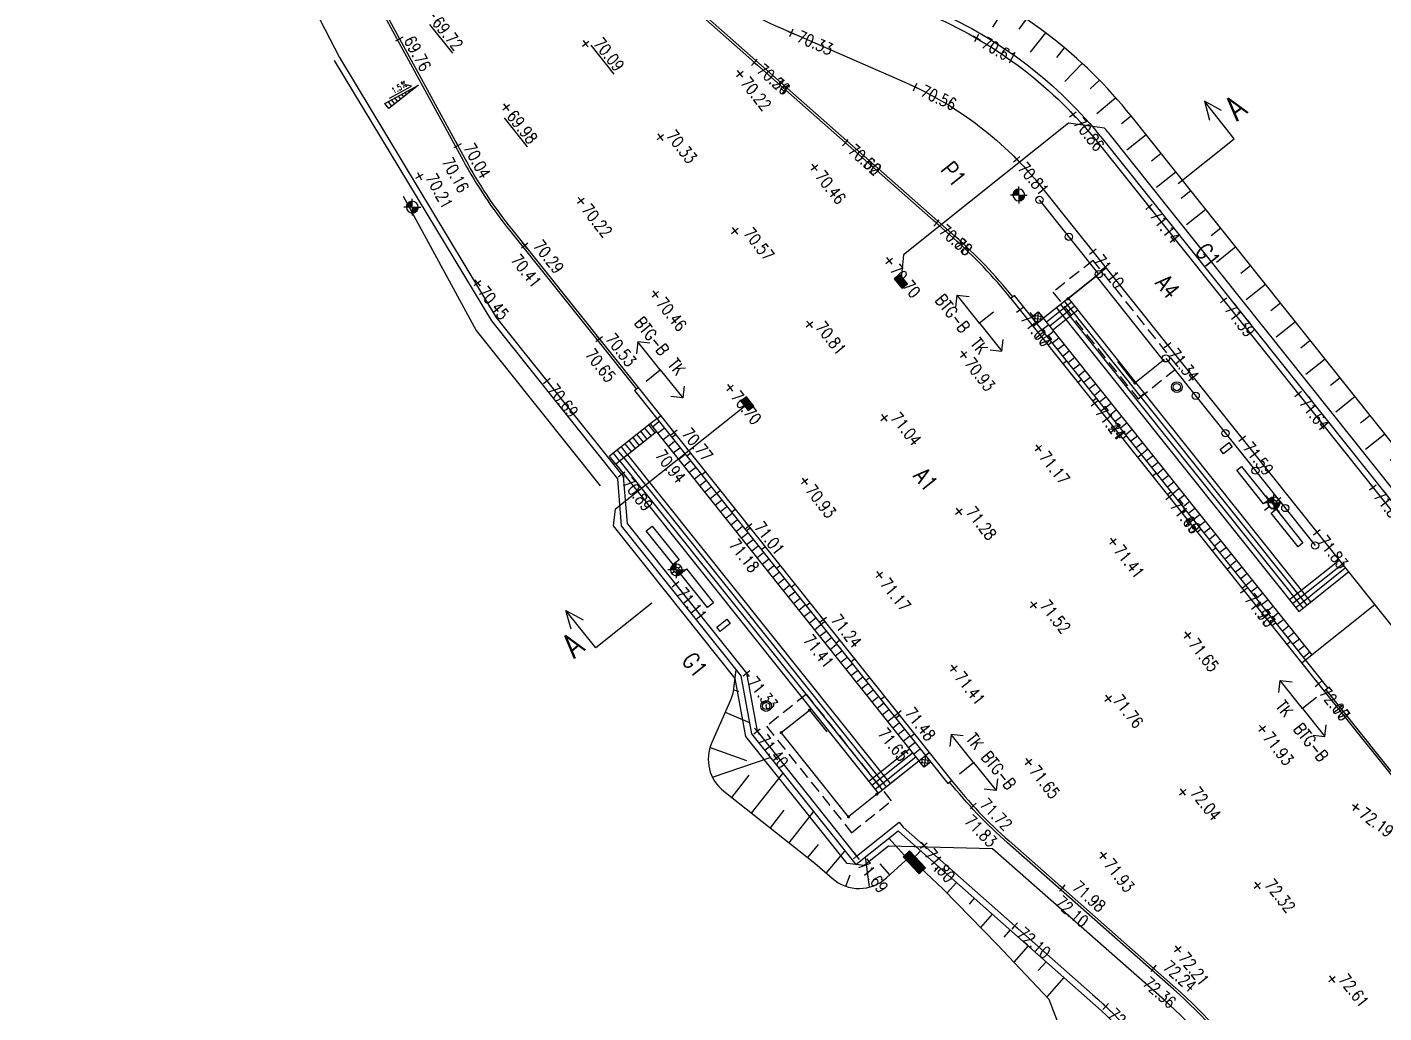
# Model space of a CAD drawing. Header units: metres. Extents: x 148130 to 148867, y 6395392 to 6395652.
# Drawn here: x 148130.8 to 148187.5, y 6395482.8 to 6395524 of the extents above; entities that cross this region are included whole.
import ezdxf
from ezdxf.enums import TextEntityAlignment as Align

# ---------------------------------------------------------------- set-up
doc = ezdxf.new("R2010")
doc.units = ezdxf.units.M
doc.linetypes.add('DASHED', pattern=[0.75, 0.5, -0.25])
for name, color, linetype in [('M-BELYSNINGSSTOLPE', 1, 'Continuous'), ('M-BERGFOT', 1, 'DASHED'), ('M-BRUNNAR', 3, 'Continuous'), ('M-DETALJ', 3, 'Continuous'), ('M-ELSKÅP', 1, 'Continuous'), ('M-KANTSTÖD', 1, 'Continuous'), ('M-MÅTTSÄTTNING', 1, 'Continuous'), ('M-PLUSHÖJD-XXX', 1, 'Continuous'), ('M-SEKTIONSMARKERING', 1, 'Continuous'), ('M-SLÄNT', 4, 'Continuous'), ('M-STOMLINJE', 3, 'Continuous'), ('M-STÖDREMSA', 1, 'Continuous'), ('M-VA-DRÄN', 3, 'DRAN11'), ('M-YTLITTERA', 3, 'Continuous')]:
    doc.layers.add(name, color=color, linetype=linetype)
doc.styles.add('SIMPLEX8', font='simplex.shx', dxfattribs={"width": 0.8})
doc.linetypes.add('BERG', pattern='A,5,["Y",Standard,S=1,R=180,X=0,Y=0],5', length=10)
doc.linetypes.add('DRAN11', pattern='A,1,["|",Standard,S=0.5,R=60,X=0,Y=0],-0.4,1', length=2.4)
pattern_1 = [(224.9999999982, (26965.2474268, 71504.0631581), (0.00157154482114, -0.00157154482124), [])]

# ---------------------------------------------------------------- blocks, each defined once
blk = doc.blocks.new('PLUSHÖJD')
at = {"color": 0, "ltscale": 0.3}
for p, q in [((-0.175, 0), (0, 0)), ((0, 0), (0, 0.175)), ((0, -0.175), (0, 0)), ((0, 0), (0.175, 0))]:
    blk.add_line(p, q, dxfattribs=at)
at = {"color": 0, "style": 'SIMPLEX8', "width": 0.8}
blk.add_attdef('NIVÅ', (0.302, -0.244), '', height=0.5, dxfattribs=at)
blk = doc.blocks.new('vänthall_Bred')
at = {"linetype": 'DASHED'}
blk.add_lwpolyline([(-1.826, 5.1), (-1.826, -0.6), (0.314, -0.6), (0.314, 5.1)], close=True, dxfattribs=at)
at = {"const_width": 0.065}
for points in [[(-1.544, 4.5, 1), (-1.479, 4.5, 1)], [(-0.033, 4.5, 1), (0.033, 4.5, 1)], [(-1.544, 0, 1), (-1.479, 0, 1)], [(-0.033, 0, 1), (0.033, 0, 1)]]:
    blk.add_lwpolyline(points, format="xyb", close=True, dxfattribs=at)
at = {"linetype": 'Continuous'}
for points in [[(-1.512, 0), (-1.512, 4.5)], [(-1.512, 4.5), (0, 4.5)], [(0, 0), (-1.512, 0)]]:
    blk.add_lwpolyline(points, dxfattribs=at)
blk.add_lwpolyline([(0, 4.5), (0, 3.342)])
blk = doc.blocks.new('R200')
at = {"color": 0}
blk.add_circle((0, 0), 0.15, dxfattribs=at)
blk = doc.blocks.new('_MEL18')
at = {"color": 0}
for p, q in [((-1.5, 0), (-3.5, 0)), ((0, 1.5), (0, 3.5)), ((1.5, 0), (3.5, 0)), ((0, -1.5), (0, -3.5))]:
    blk.add_line(p, q, dxfattribs=at)
blk.add_circle((0, 0), 1.5, dxfattribs=at)
blk.add_point((0, 0), dxfattribs=at)
blk = doc.blocks.new('ks')
at = {"color": 1, "flags": 128}
for points in [[(0, 0), (0, 0.75), (1.5, 0.75)], [(1.146, 1.104), (1.5, 0.75), (1.146, 0.396)]]:
    blk.add_lwpolyline(points, dxfattribs=at)
at = {"color": 0, "style": 'SIMPLEX8', "width": 0.8}
blk.add_attdef('TYP', (0, 1.25), '', height=0.5, dxfattribs=at)
blk = doc.blocks.new('snitt')
at = {"flags": 128}
for points in [[(0, -3), (0, 0), (2, 0)], [(1.25, 0.321), (2, 0), (1.25, -0.321)]]:
    blk.add_lwpolyline(points, dxfattribs=at)
at = {"color": 0, "style": 'SIMPLEX8', "width": 0.8, "flags": 8}
blk.add_attdef('SEKTION', text='', height=1, rotation=270, dxfattribs=at).set_placement((0.199, 0.686), align=Align.CENTER)
blk = doc.blocks.new('belysningsstolpe')
at = {"layer": 'M-BELYSNINGSSTOLPE'}
h = blk.add_hatch(dxfattribs=at)
h.set_pattern_fill('ANSI31', color=256, scale=0.0007, angle=180, style=0)
h.set_pattern_definition(pattern_1)
edge = h.paths.add_edge_path()
edge.add_line((0, 0), (0, 0.245))
edge.add_arc((0, 0), 0.245, 90, 180)
edge.add_line((-0.245, 0), (0, 0))
h = blk.add_hatch(dxfattribs=at)
h.set_pattern_fill('ANSI31', color=256, scale=0.0007, angle=180, style=0)
h.set_pattern_definition(pattern_1)
edge = h.paths.add_edge_path()
edge.add_arc((0, 0), 0.245, 270, 360)
edge.add_line((0.245, 0), (0, 0))
edge.add_line((0, 0), (0, -0.245))
for p, q in [((-0.245, 0), (-0.35, 0)), ((0, 0), (-0.245, 0)), ((0, 0.245), (0, 0.353)), ((0, 0), (0, 0.245)), ((0, 0), (0.245, 0)), ((0, 0), (0, -0.245)), ((0, -0.242), (0, -0.347)), ((0.245, 0), (0.35, 0))]:
    blk.add_line(p, q, dxfattribs=at)
for start, end in [(90, 180), (180, 270), (360, 90), (270, 360)]:
    blk.add_arc((0, 0), 0.245, start, end, dxfattribs=at)
blk = doc.blocks.new('*U47')
at = {"layer": 'M-SLÄNT'}
for p, q in [((0.092, -0.04), (-0.277, -0.883)), ((1.008, -0.441), (0.806, -0.901)), ((1.924, -0.842), (1.51, -1.788)), ((2.84, -1.243), (2.633, -1.716)), ((3.756, -1.643), (3.342, -2.59)), ((4.672, -2.044), (4.465, -2.517)), ((5.589, -2.445), (5.175, -3.391)), ((6.505, -2.846), (6.296, -3.318)), ((7.416, -3.258), (6.975, -4.19)), ((8.305, -3.714), (8.05, -4.162)), ((9.173, -4.21), (8.619, -5.082)), ((10.017, -4.746), (9.719, -5.17)), ((10.834, -5.322), (10.187, -6.131)), ((11.615, -5.947), (11.29, -6.346)), ((12.364, -6.609), (11.644, -7.35)), ((13.08, -7.306), (12.703, -7.659)), ((13.763, -8.036), (12.976, -8.706)), ((14.411, -8.798), (14.012, -9.126)), ((15.035, -9.58), (14.227, -10.224)), ((15.658, -10.361), (15.254, -10.683)), ((16.282, -11.143), (15.474, -11.787)), ((16.905, -11.925), (16.501, -12.247)), ((17.529, -12.707), (16.721, -13.351)), ((18.152, -13.489), (17.749, -13.811)), ((18.776, -14.27), (17.968, -14.914)), ((19.399, -15.052), (18.996, -15.374)), ((20.023, -15.834), (19.215, -16.478)), ((20.646, -16.616), (20.243, -16.938)), ((21.27, -17.398), (20.462, -18.042)), ((21.893, -18.179), (21.49, -18.501)), ((22.517, -18.961), (21.71, -19.605)), ((23.141, -19.743), (22.737, -20.065)), ((23.764, -20.525), (22.957, -21.169)), ((24.388, -21.307), (23.984, -21.629)), ((25.011, -22.088), (24.204, -22.732)), ((25.635, -22.87), (25.231, -23.192)), ((26.258, -23.652), (25.451, -24.296)), ((26.882, -24.434), (26.478, -24.756)), ((27.505, -25.216), (26.698, -25.86)), ((28.129, -25.997), (27.725, -26.319)), ((28.752, -26.779), (27.945, -27.423)), ((29.376, -27.561), (28.972, -27.883)), ((29.999, -28.343), (29.192, -28.987)), ((30.623, -29.125), (30.219, -29.447)), ((31.246, -29.906), (30.439, -30.55)), ((31.87, -30.688), (31.466, -31.01)), ((32.493, -31.47), (31.686, -32.114)), ((33.117, -32.252), (32.713, -32.574)), ((33.741, -33.034), (32.933, -33.678)), ((34.364, -33.815), (33.96, -34.137)), ((34.988, -34.597), (34.18, -35.241)), ((35.611, -35.379), (35.207, -35.701)), ((36.235, -36.161), (35.465, -36.853)), ((36.903, -36.901), (36.523, -37.293)), ((37.627, -37.591), (36.823, -38.435)), ((38.351, -38.281), (37.94, -38.713)), ((39.075, -38.971), (38.269, -39.816)), ((39.798, -39.662), (39.421, -40.058)), ((40.522, -40.352), (40.092, -41.209)), ((41.406, -40.806), (41.185, -41.286)), ((42.315, -41.224), (41.841, -42.253)), ((43.223, -41.642), (42.956, -42.156)), ((44.106, -42.108), (43.536, -43.042)), ((44.96, -42.628), (44.723, -43.017)), ((45.814, -43.149), (45.64, -43.768)), ((46.738, -43.5), (46.706, -43.765)), ((47.708, -43.745), (47.593, -44.202)), ((48.678, -43.989), (48.633, -44.166)), ((49.647, -44.234), (49.597, -44.434)), ((50.617, -44.478), (50.617, -44.477))]:
    blk.add_line(p, q, dxfattribs=at)
blk = doc.blocks.new('TK-RB-SPYGATT')
blk.add_hatch(color=1).paths.add_polyline_path([(0.25, 0.3), (-0.25, 0.3), (-0.25, 0), (0.25, 0)])
at = {"color": 1}
for p, q in [((0.25, 0.3), (-0.25, 0.3)), ((-0.25, 0.3), (-0.25, 0)), ((-0.25, 0.3), (0.25, 0)), ((-0.25, 0), (0.25, 0)), ((0.25, 0), (0.25, 0.3))]:
    blk.add_line(p, q, dxfattribs=at)
blk = doc.blocks.new('*U19')
at = {"layer": 'M-DETALJ', "color": 1}
for p, q in [((-0.261, 0.05), (0.261, 0.05)), ((0.261, 0.05), (0.199, 0.11))]:
    blk.add_line(p, q, dxfattribs=at)
at = {"layer": 'M-DETALJ', "color": 1, "style": 'SIMPLEX8', "width": 0.8}
blk.add_text('%', height=0.125, dxfattribs=at).set_placement((0.094, 0.098))
blk.add_attdef('LUT', text='', height=0.125, dxfattribs=at).set_placement((-0.035, 0.05), align=Align.BOTTOM_CENTER)

msp = doc.modelspace()

# ---------------------------------------------------------------- hatches: boundary and pattern name
at = {"layer": 'M-ELSKÅP'}
h = msp.add_hatch(dxfattribs=at)
h.set_pattern_fill('ANSI31', color=256, scale=0.01, angle=53.7231)
h.set_pattern_definition([(98.7231147285, (1521362.97049, 147450.27482), (-0.03138274087617, -0.00481519211445), [])])
h.paths.add_polyline_path([(148168.05, 6395488.64), (148168.306, 6395488.884), (148167.635, 6395489.589), (148167.379, 6395489.345)])

# ---------------------------------------------------------------- linework, layer by layer
at = {"layer": 'M-BERGFOT', "linetype": 'BERG', "ltscale": 0.25, "flags": 128}
msp.add_lwpolyline([(148146.486, 6395516.956), (148149.543, 6395511.332), (148154.714, 6395504.847)], dxfattribs=at)
at = {"layer": 'M-ELSKÅP', "ltscale": 3}
msp.add_lwpolyline([(148167.635, 6395489.589), (148168.306, 6395488.884), (148168.05, 6395488.64), (148167.379, 6395489.345)], close=True, dxfattribs=at)
at = {"layer": 'M-KANTSTÖD'}
for p, q in [((148169.536, 6395515.282), (148159.207, 6395524.398)), ((148190.34, 6395489.688), (148185.046, 6395496.326))]:
    msp.add_line(p, q, dxfattribs=at)
at = {"layer": 'M-KANTSTÖD', "flags": 128}
for points in [[(148132.006, 6395544.064), (148140.485, 6395533.433, -0.043661), (148142.404, 6395530.543), (148148.993, 6395518.445, 0.043661), (148150.931, 6395515.526), (148156.231, 6395508.88)], [(148178.685, 6395483.798), (148171.734, 6395489.931, -0.043661), (148169.319, 6395492.47, -0.043661)]]:
    msp.add_lwpolyline(points, format="xyb", dxfattribs=at)
at = {"layer": 'M-KANTSTÖD'}
for centre, radius, start in [((148156.238, 6395500.211), 20.1, 38.5744), ((148165.518, 6395468.877), 19.9, 19.9577)]:
    msp.add_arc(centre, radius, start, 48.5744, dxfattribs=at)
at = {"layer": 'M-MÅTTSÄTTNING'}
for p, q in [((148146.517, 6395521.103), (148146.43, 6395521.212)), ((148146.641, 6395521.202), (148146.572, 6395521.289)), ((148146.765, 6395521.301), (148146.714, 6395521.366)), ((148146.89, 6395521.4), (148146.856, 6395521.442)), ((148147.014, 6395521.499), (148146.998, 6395521.519)), ((148145.897, 6395520.608), (148145.721, 6395520.828)), ((148146.021, 6395520.707), (148145.863, 6395520.905)), ((148146.145, 6395520.806), (148146.005, 6395520.982)), ((148146.269, 6395520.905), (148146.147, 6395521.059)), ((148146.393, 6395521.004), (148146.288, 6395521.135))]:
    msp.add_line(p, q, dxfattribs=at)
at = {"layer": 'M-MÅTTSÄTTNING', "flags": 128}
for points in [[(148145.721, 6395520.828), (148147.125, 6395521.588)], [(148147.125, 6395521.588), (148145.897, 6395520.608)]]:
    msp.add_lwpolyline(points, dxfattribs=at)
at = {"layer": 'M-SLÄNT'}
for p, q in [((148160.287, 6395496.326), (148160.507, 6395496.262)), ((148159.942, 6395495.391), (148160.951, 6395494.951)), ((148159.313, 6395493.911), (148160.83, 6395493.375)), ((148159.411, 6395492.673), (148161.821, 6395493.499)), ((148160.215, 6395491.827), (148160.949, 6395492.75)), ((148161.045, 6395491.173), (148162.353, 6395492.832)), ((148161.83, 6395490.554), (148162.412, 6395491.292)), ((148162.615, 6395489.935), (148163.633, 6395491.227)), ((148167.556, 6395489.267), (148166.774, 6395490.12)), ((148163.401, 6395489.316), (148163.843, 6395489.863)), ((148164.162, 6395488.668), (148164.945, 6395489.582)), ((148168.101, 6395489.601), (148167.758, 6395489.213)), ((148165.97, 6395488.086), (148165.798, 6395489.341)), ((148166.818, 6395488.591), (148166.422, 6395489.057)), ((148168.85, 6395488.938), (148168.668, 6395488.733)), ((148164.985, 6395488.116), (148165.166, 6395488.597)), ((148169.599, 6395488.276), (148169.209, 6395487.834)), ((148170.348, 6395487.613), (148170.128, 6395487.364)), ((148171.097, 6395486.951), (148170.607, 6395486.397)), ((148171.846, 6395486.288), (148171.576, 6395485.983)), ((148172.595, 6395485.626), (148171.996, 6395484.948)), ((148173.344, 6395484.963), (148173.015, 6395484.591)), ((148174.093, 6395484.3), (148173.376, 6395483.489))]:
    msp.add_line(p, q, dxfattribs=at)
at = {"layer": 'M-SLÄNT', "flags": 128}
msp.add_lwpolyline([(148213.256, 6395484.583), (148208.635, 6395485.749), (148206.2, 6395487.234), (148203.11, 6395488.656), (148199.07, 6395492.507), (148176.901, 6395520.303, 0.121877), (148169.365, 6395526.092), (148162.492, 6395529.099), (148142.821, 6395552.689)], format="xyb", dxfattribs=at)
at = {"layer": 'M-SLÄNT', "elevation": 71.954, "flags": 128}
msp.add_lwpolyline([(148160.39, 6395497.17), (148160.294, 6395496.371, -0.074609), (148160.161, 6395495.885), (148159.378, 6395494.115, 0.342443), (148159.88, 6395492.092), (148163.693, 6395489.086), (148164.406, 6395488.451, 0.384471), (148166.684, 6395488.468), (148167.629, 6395489.334), (148169.05, 6395487.997), (148171.299, 6395485.685), (148173.465, 6395483.395), (148176.706, 6395474.925), (148178.254, 6395469.406), (148178.144, 6395462.267), (148177.594, 6395458.001), (148176.425, 6395453.896), (148175.332, 6395451.141), (148175.197, 6395449.159), (148176.133, 6395448.048), (148181.799, 6395442.41)], format="xyb", dxfattribs=at)
at = {"layer": 'M-STOMLINJE'}
for p, q in [((148159.141, 6395524.323), (148169.471, 6395515.207)), ((148171.874, 6395512.682), (148184.968, 6395496.264)), ((148187.081, 6395499.868), (148196.894, 6395487.566)), ((148184.968, 6395496.264), (148190.262, 6395489.626)), ((148167.208, 6395490.786), (148167.375, 6395490.577))]:
    msp.add_line(p, q, dxfattribs=at)
at = {"layer": 'M-STOMLINJE', "color": 1}
for p, q in [((148175.545, 6395513.691), (148173.069, 6395516.796)), ((148175.858, 6395513.941), (148172.965, 6395511.634)), ((148175.858, 6395513.941), (148187.081, 6395499.868)), ((148172.03, 6395512.806), (148171.874, 6395512.682)), ((148185.124, 6395496.389), (148172.03, 6395512.806)), ((148172.76, 6395511.891), (148172.764, 6395511.921)), ((148172.965, 6395511.634), (148172.809, 6395511.509)), ((148172.965, 6395511.634), (148173.239, 6395511.852)), ((148184.462, 6395497.779), (148173.239, 6395511.852)), ((148173.589, 6395510.852), (148173.432, 6395510.727)), ((148174.212, 6395510.07), (148174.056, 6395509.945)), ((148178.351, 6395510.173), (148184.586, 6395502.355)), ((148174.836, 6395509.288), (148174.679, 6395509.163)), ((148156.147, 6395508.825), (148156.303, 6395508.95)), ((148156.147, 6395508.825), (148169.241, 6395492.407)), ((148175.459, 6395508.506), (148175.303, 6395508.382)), ((148177.455, 6395508.699), (148177.291, 6395508.568)), ((148157.082, 6395507.652), (148156.808, 6395507.434)), ((148157.082, 6395507.652), (148157.238, 6395507.777)), ((148175.795, 6395508.086), (148175.639, 6395507.961)), ((148157.705, 6395506.871), (148157.862, 6395506.995)), ((148176.706, 6395506.943), (148176.55, 6395506.818)), ((148158.329, 6395506.089), (148158.485, 6395506.213)), ((148177.33, 6395506.161), (148177.174, 6395506.036)), ((148158.952, 6395505.307), (148159.109, 6395505.432)), ((148177.953, 6395505.379), (148177.797, 6395505.254)), ((148159.576, 6395504.525), (148159.732, 6395504.65)), ((148178.577, 6395504.597), (148178.421, 6395504.473)), ((148160.2, 6395503.743), (148160.356, 6395503.868)), ((148179.201, 6395503.816), (148179.044, 6395503.691)), ((148160.823, 6395502.962), (148160.979, 6395503.086)), ((148179.824, 6395503.034), (148179.668, 6395502.909)), ((148161.447, 6395502.18), (148161.603, 6395502.304)), ((148180.448, 6395502.252), (148180.291, 6395502.127)), ((148162.07, 6395501.398), (148162.227, 6395501.523)), ((148181.071, 6395501.47), (148180.915, 6395501.345)), ((148162.694, 6395500.616), (148162.85, 6395500.741)), ((148181.695, 6395500.688), (148181.538, 6395500.564)), ((148163.317, 6395499.834), (148163.474, 6395499.959)), ((148182.318, 6395499.907), (148182.162, 6395499.782)), ((148163.941, 6395499.053), (148164.097, 6395499.177)), ((148182.942, 6395499.125), (148182.785, 6395499)), ((148164.564, 6395498.271), (148164.721, 6395498.395)), ((148183.565, 6395498.343), (148183.409, 6395498.218)), ((148165.188, 6395497.489), (148165.344, 6395497.614)), ((148184.189, 6395497.561), (148184.032, 6395497.437)), ((148165.811, 6395496.707), (148165.968, 6395496.832)), ((148185.124, 6395496.389), (148184.968, 6395496.264)), ((148166.435, 6395495.925), (148166.591, 6395496.05)), ((148167.058, 6395495.144), (148167.215, 6395495.268)), ((148167.682, 6395494.362), (148167.838, 6395494.486)), ((148168.305, 6395493.58), (148168.462, 6395493.705)), ((148168.045, 6395493.345), (148168.048, 6395493.375)), ((148169.241, 6395492.407), (148169.397, 6395492.532))]:
    msp.add_line(p, q, dxfattribs=at)
at = {"layer": 'M-STOMLINJE', "color": 13}
for p, q in [((148174.114, 6395512.55), (148173.239, 6395511.852)), ((148174.41, 6395512.517), (148173.37, 6395511.688)), ((148174.541, 6395512.353), (148173.501, 6395511.523)), ((148174.671, 6395512.189), (148173.632, 6395511.359)), ((148173.786, 6395512.288), (148183.906, 6395499.6)), ((148173.95, 6395512.419), (148184.07, 6395499.731)), ((148174.114, 6395512.55), (148184.234, 6395499.862)), ((148174.279, 6395512.681), (148184.399, 6395499.993)), ((148172.793, 6395511.849), (148173.181, 6395511.806)), ((148172.827, 6395511.971), (148173.175, 6395511.932)), ((148172.871, 6395511.752), (148172.902, 6395512.031)), ((148172.904, 6395511.711), (148173.043, 6395511.695)), ((148172.965, 6395512.081), (148173.065, 6395512.07)), ((148172.985, 6395511.649), (148173.036, 6395512.106)), ((148173.123, 6395511.759), (148173.146, 6395511.968)), ((148173.457, 6395511.578), (148173.183, 6395511.36)), ((148184.462, 6395497.779), (148173.239, 6395511.852)), ((148173.675, 6395511.305), (148173.402, 6395511.086)), ((148173.894, 6395511.031), (148173.62, 6395510.813)), ((148174.112, 6395510.757), (148173.838, 6395510.539)), ((148174.33, 6395510.484), (148174.056, 6395510.265)), ((148174.548, 6395510.21), (148174.275, 6395509.992)), ((148174.767, 6395509.936), (148174.493, 6395509.718)), ((148174.985, 6395509.663), (148174.711, 6395509.445)), ((148175.203, 6395509.389), (148174.929, 6395509.171)), ((148175.421, 6395509.116), (148175.148, 6395508.897)), ((148175.639, 6395508.842), (148175.366, 6395508.624)), ((148175.858, 6395508.568), (148175.584, 6395508.35)), ((148176.076, 6395508.295), (148175.802, 6395508.076)), ((148157.082, 6395507.652), (148156.808, 6395507.434)), ((148176.294, 6395508.021), (148176.021, 6395507.803)), ((148176.512, 6395507.747), (148176.239, 6395507.529)), ((148156.808, 6395507.434), (148155.112, 6395506.081)), ((148157.07, 6395507.106), (148155.374, 6395505.753)), ((148156.687, 6395506.8), (148156.425, 6395507.129)), ((148156.851, 6395506.931), (148156.589, 6395507.26)), ((148157.015, 6395507.062), (148156.754, 6395507.39)), ((148156.808, 6395507.434), (148168.032, 6395493.362)), ((148156.902, 6395507.317), (148157.175, 6395507.535)), ((148157.12, 6395507.043), (148157.394, 6395507.261)), ((148176.731, 6395507.474), (148176.457, 6395507.256)), ((148176.949, 6395507.2), (148176.675, 6395506.982)), ((148155.866, 6395506.146), (148155.604, 6395506.474)), ((148156.03, 6395506.276), (148155.768, 6395506.605)), ((148156.195, 6395506.407), (148155.933, 6395506.736)), ((148156.359, 6395506.538), (148156.097, 6395506.867)), ((148156.523, 6395506.669), (148156.261, 6395506.998)), ((148157.338, 6395506.77), (148157.612, 6395506.988)), ((148157.557, 6395506.496), (148157.83, 6395506.714)), ((148177.167, 6395506.926), (148176.893, 6395506.708)), ((148177.385, 6395506.653), (148177.112, 6395506.435)), ((148155.374, 6395505.753), (148155.112, 6395506.081)), ((148155.538, 6395505.884), (148155.276, 6395506.212)), ((148155.702, 6395506.015), (148155.44, 6395506.343)), ((148155.538, 6395505.884), (148166.499, 6395492.14)), ((148155.702, 6395506.015), (148166.664, 6395492.271)), ((148155.866, 6395506.146), (148166.123, 6395493.285)), ((148157.775, 6395506.222), (148158.048, 6395506.441)), ((148157.993, 6395505.949), (148158.267, 6395506.167)), ((148158.211, 6395505.675), (148158.485, 6395505.893)), ((148177.604, 6395506.379), (148177.33, 6395506.161)), ((148177.822, 6395506.106), (148177.548, 6395505.887)), ((148155.374, 6395505.753), (148166.335, 6395492.009)), ((148158.429, 6395505.401), (148158.703, 6395505.62)), ((148158.648, 6395505.128), (148158.921, 6395505.346)), ((148178.04, 6395505.832), (148177.766, 6395505.614)), ((148178.258, 6395505.558), (148177.985, 6395505.34)), ((148158.866, 6395504.854), (148159.14, 6395505.072)), ((148159.084, 6395504.581), (148159.358, 6395504.799)), ((148178.477, 6395505.285), (148178.203, 6395505.066)), ((148178.695, 6395505.011), (148178.421, 6395504.793)), ((148159.302, 6395504.307), (148159.576, 6395504.525)), ((148159.521, 6395504.033), (148159.794, 6395504.252)), ((148178.913, 6395504.737), (148178.639, 6395504.519)), ((148179.131, 6395504.464), (148178.858, 6395504.246)), ((148179.349, 6395504.19), (148179.076, 6395503.972)), ((148159.739, 6395503.76), (148160.012, 6395503.978)), ((148159.957, 6395503.486), (148160.231, 6395503.704)), ((148179.568, 6395503.917), (148179.294, 6395503.698)), ((148179.786, 6395503.643), (148179.512, 6395503.425)), ((148160.175, 6395503.212), (148160.449, 6395503.431)), ((148160.394, 6395502.939), (148160.667, 6395503.157)), ((148180.004, 6395503.369), (148179.731, 6395503.151)), ((148180.222, 6395503.096), (148179.949, 6395502.877)), ((148160.612, 6395502.665), (148160.885, 6395502.883)), ((148160.83, 6395502.392), (148161.104, 6395502.61)), ((148180.441, 6395502.822), (148180.167, 6395502.604)), ((148180.659, 6395502.548), (148180.385, 6395502.33)), ((148161.048, 6395502.118), (148161.322, 6395502.336)), ((148161.267, 6395501.844), (148161.54, 6395502.063)), ((148180.877, 6395502.275), (148180.603, 6395502.057)), ((148181.095, 6395502.001), (148180.822, 6395501.783)), ((148161.485, 6395501.571), (148161.758, 6395501.789)), ((148161.703, 6395501.297), (148161.977, 6395501.515)), ((148181.314, 6395501.728), (148181.04, 6395501.509)), ((148181.532, 6395501.454), (148181.258, 6395501.236)), ((148183.513, 6395500.092), (148185.585, 6395501.745)), ((148183.644, 6395499.928), (148185.716, 6395501.58)), ((148183.775, 6395499.764), (148185.847, 6395501.416)), ((148161.921, 6395501.023), (148162.195, 6395501.242)), ((148162.139, 6395500.75), (148162.413, 6395500.968)), ((148181.75, 6395501.18), (148181.476, 6395500.962)), ((148181.968, 6395500.907), (148181.695, 6395500.688)), ((148183.906, 6395499.6), (148185.978, 6395501.252)), ((148162.358, 6395500.476), (148162.631, 6395500.694)), ((148162.576, 6395500.202), (148162.85, 6395500.421)), ((148182.187, 6395500.633), (148181.913, 6395500.415)), ((148182.405, 6395500.359), (148182.131, 6395500.141)), ((148162.794, 6395499.929), (148163.068, 6395500.147)), ((148163.012, 6395499.655), (148163.286, 6395499.873)), ((148182.623, 6395500.086), (148182.349, 6395499.868)), ((148182.841, 6395499.812), (148182.568, 6395499.594)), ((148187.081, 6395499.868), (148184.189, 6395497.561)), ((148163.231, 6395499.382), (148163.504, 6395499.6)), ((148163.449, 6395499.108), (148163.722, 6395499.326)), ((148183.059, 6395499.538), (148182.786, 6395499.32)), ((148183.278, 6395499.265), (148183.004, 6395499.047)), ((148163.667, 6395498.834), (148163.941, 6395499.053)), ((148163.885, 6395498.561), (148164.159, 6395498.779)), ((148183.496, 6395498.991), (148183.222, 6395498.773)), ((148183.714, 6395498.718), (148183.441, 6395498.499)), ((148164.104, 6395498.287), (148164.377, 6395498.505)), ((148164.322, 6395498.013), (148164.595, 6395498.232)), ((148164.54, 6395497.74), (148164.814, 6395497.958)), ((148183.932, 6395498.444), (148183.659, 6395498.226)), ((148184.151, 6395498.17), (148183.877, 6395497.952)), ((148164.758, 6395497.466), (148165.032, 6395497.684)), ((148164.977, 6395497.193), (148165.25, 6395497.411)), ((148184.369, 6395497.897), (148184.095, 6395497.678)), ((148165.195, 6395496.919), (148165.468, 6395497.137)), ((148165.413, 6395496.645), (148165.687, 6395496.864)), ((148165.631, 6395496.372), (148165.905, 6395496.59)), ((148165.849, 6395496.098), (148166.123, 6395496.316)), ((148166.068, 6395495.824), (148166.341, 6395496.043)), ((148166.286, 6395495.551), (148166.56, 6395495.769)), ((148166.504, 6395495.277), (148166.778, 6395495.495)), ((148166.722, 6395495.004), (148166.996, 6395495.222)), ((148166.941, 6395494.73), (148167.214, 6395494.948)), ((148167.159, 6395494.456), (148167.433, 6395494.674)), ((148167.377, 6395494.183), (148167.651, 6395494.401)), ((148167.595, 6395493.909), (148167.869, 6395494.127)), ((148165.942, 6395492.501), (148167.639, 6395493.854)), ((148166.073, 6395492.337), (148167.77, 6395493.69)), ((148166.204, 6395492.173), (148167.901, 6395493.526)), ((148167.814, 6395493.635), (148168.087, 6395493.854)), ((148168.112, 6395493.426), (148168.46, 6395493.386)), ((148168.155, 6395493.207), (148168.187, 6395493.485)), ((148168.25, 6395493.536), (148168.35, 6395493.525)), ((148168.27, 6395493.104), (148168.321, 6395493.561)), ((148168.408, 6395493.214), (148168.431, 6395493.422)), ((148166.123, 6395493.285), (148166.516, 6395492.792)), ((148166.335, 6395492.009), (148168.032, 6395493.362)), ((148166.828, 6395492.402), (148168.032, 6395493.362)), ((148168.078, 6395493.304), (148168.466, 6395493.26)), ((148168.188, 6395493.165), (148168.327, 6395493.15)), ((148166.516, 6395492.792), (148166.828, 6395492.402))]:
    msp.add_line(p, q, dxfattribs=at)
at = {"layer": 'M-STOMLINJE', "flags": 128}
for points in [[(148141.427, 6395551.578), (148157.744, 6395531.119, 0.121877), (148163.459, 6395526.73), (148168.65, 6395524.458, -0.121877), (148175.508, 6395519.191), (148197.676, 6395491.396)], [(148132.085, 6395544.127), (148140.563, 6395533.496, -0.043661), (148142.491, 6395530.591), (148149.081, 6395518.492, 0.043661), (148151.009, 6395515.588), (148156.303, 6395508.95), (148169.397, 6395492.532, 0.043661), (148171.8, 6395490.006), (148178.751, 6395483.873, -0.126429), (148184.341, 6395475.636)], [(148155.714, 6395528.865, 0.114888), (148162.256, 6395523.981), (148167.448, 6395521.71, -0.121877), (148173.162, 6395517.321), (148175.858, 6395513.941)], [(148167.375, 6395490.577), (148175.289, 6395483.593, -0.121098), (148180.734, 6395475.75, -0.099519), (148182.047, 6395467.976), (148181.796, 6395459.901, -0.073643), (148179.98, 6395449.809, 0.333021), (148181.291, 6395445.822), (148182.483, 6395444.989)]]:
    msp.add_lwpolyline(points, format="xyb", dxfattribs=at)
msp.add_lwpolyline([(148130.781, 6395543.087), (148138.744, 6395532.586), (148143.825, 6395522.751), (148150.379, 6395511.886), (148155.687, 6395505.231), (148155.841, 6395503.274), (148160.833, 6395497.016), (148161.271, 6395494.59), (148165.433, 6395489.371), (148167.208, 6395490.786)], dxfattribs=at)
at = {"layer": 'M-STOMLINJE', "color": 13, "flags": 128}
for points in [[(148172.965, 6395511.634), (148172.747, 6395511.907), (148173.021, 6395512.125), (148173.239, 6395511.852)], [(148168.305, 6395493.58), (148168.524, 6395493.306), (148168.25, 6395493.088), (148168.032, 6395493.362)]]:
    msp.add_lwpolyline(points, close=True, dxfattribs=at)
at = {"layer": 'M-STOMLINJE', "color": 1, "flags": 128}
for points in [[(148181.124, 6395506.48), (148180.758, 6395506.188), (148180.613, 6395506.37), (148180.979, 6395506.662)], [(148181.313, 6395505.5), (148181.515, 6395505.661), (148182.637, 6395504.254), (148182.435, 6395504.093)], [(148182.753, 6395503.707), (148182.955, 6395503.868), (148184.077, 6395502.461), (148183.875, 6395502.3)], [(148158.013, 6395501.758), (148157.762, 6395501.559), (148156.64, 6395502.966), (148156.89, 6395503.166)], [(148159.453, 6395499.965), (148159.202, 6395499.765), (148158.08, 6395501.173), (148158.33, 6395501.372)], [(148159.593, 6395498.946), (148160.008, 6395499.277), (148160.152, 6395499.096), (148159.738, 6395498.765)]]:
    msp.add_lwpolyline(points, close=True, dxfattribs=at)
at = {"layer": 'M-STOMLINJE', "color": 1}
for centre, radius in [((148178.81, 6395508.972), 0.225), ((148178.81, 6395508.972), 0.15), ((148161.654, 6395495.646), 0.225), ((148161.654, 6395495.646), 0.15)]:
    msp.add_circle(centre, radius, dxfattribs=at)
at = {"layer": 'M-STOMLINJE'}
msp.add_arc((148156.238, 6395500.211), 20, 38.5744, 48.5744, dxfattribs=at)
at = {"layer": 'M-STÖDREMSA', "flags": 128}
for points in [[(148159.567, 6395529.542, 0.081116), (148163.559, 6395526.959), (148168.751, 6395524.687, -0.121877), (148175.703, 6395519.347), (148197.872, 6395491.551)], [(148185.577, 6395431.055), (148184.575, 6395432.671, -0.175976), (148181.984, 6395445.033), (148181.148, 6395445.617, -0.333021), (148179.743, 6395449.889, 0.073643), (148181.546, 6395459.909), (148181.797, 6395467.984, 0.099519), (148180.5, 6395475.66, 0.111663), (148175.666, 6395482.909)]]:
    msp.add_lwpolyline(points, format="xyb", dxfattribs=at)
msp.add_lwpolyline([(148143.611, 6395522.621), (148150.174, 6395511.743), (148155.444, 6395505.135), (148155.598, 6395503.178), (148160.598, 6395496.909), (148161.036, 6395494.483), (148165.394, 6395489.019), (148167.168, 6395490.435), (148167.193, 6395490.404), (148175.666, 6395482.909)], dxfattribs=at)
at = {"layer": 'M-VA-DRÄN', "flags": 128}
for points in [[(148213.256, 6395484.466, -0.227462), (148198.145, 6395491.77), (148175.977, 6395519.565, 0.003937), (148175.792, 6395519.793), (148174.285, 6395519.997), (148167.388, 6395514.496), (148167.279, 6395513.392)], [(148184.272, 6395473.434, 0.0266), (148183.682, 6395475.399, 0.126429), (148178.288, 6395483.348), (148171.11, 6395489.682), (148166.764, 6395489.792), (148165.745, 6395488.98), (148165.042, 6395489.059), (148160.801, 6395494.377), (148160.363, 6395496.803), (148155.277, 6395503.18), (148155.356, 6395503.883), (148160.868, 6395508.278)]]:
    msp.add_lwpolyline(points, format="xyb", dxfattribs=at)

# ---------------------------------------------------------------- block references
at = {"layer": 'M-BELYSNINGSSTOLPE', "lineweight": -3}
for p in [(148172.209, 6395516.999), (148146.871, 6395516.492), (148182.865, 6395504.131), (148157.9, 6395501.334)]:
    msp.add_blockref('belysningsstolpe', p, dxfattribs=at)
at = {"layer": 'M-BRUNNAR', "color": 1}
for p, rotation in [((148167.396, 6395513.485), 128.5743861045508), ((148160.75, 6395508.185), 308.5743861045507)]:
    msp.add_blockref('TK-RB-SPYGATT', p, dxfattribs=dict(at, rotation=rotation))
at = {"layer": 'M-MÅTTSÄTTNING', "xscale": 2, "yscale": 2, "zscale": 2, "rotation": 28.41039740141746}
msp.add_blockref('*U19', (148146.423, 6395521.208), dxfattribs=at).add_auto_attribs({'LUT': '1.5'})
at = {"layer": 'M-PLUSHÖJD-XXX'}
for p, rotation, values in [((148147.673, 6395524.582), 308.5743861071401, {'NIVÅ': '%%u69.72'}), ((148162.709, 6395523.783), 336.3693850039053, {'NIVÅ': '70.33'}), ((148170.452, 6395523.563), 330.384755606442, {'NIVÅ': '70.61'}), ((148161.156, 6395522.544), 318.5743861024084, {'NIVÅ': '70.36'}), ((148161.156, 6395522.544), 318.5743861024084, {'NIVÅ': '70.24'}), ((148160.554, 6395522.064), 308.5743861069738, {'NIVÅ': '70.22'}), ((148167.884, 6395521.515), 335.0516750989139, {'NIVÅ': '70.56'}), ((148150.791, 6395520.673), 308.5743861071401, {'NIVÅ': '%%u69.98'}), ((148174.467, 6395520.369), 308.5743861069738, {'NIVÅ': '70.86'}), ((148164.963, 6395519.185), 318.5743861024084, {'NIVÅ': '70.62'}), ((148164.963, 6395519.185), 318.5743861024084, {'NIVÅ': '70.50'}), ((148163.671, 6395518.155), 308.5743861069738, {'NIVÅ': '70.46'}), ((148172.119, 6395518.497), 309.9897104503239, {'NIVÅ': '70.81'}), ((148153.908, 6395516.764), 308.5743861071401, {'NIVÅ': '70.22'}), ((148177.646, 6395516.51), 308.5743861069738, {'NIVÅ': '71.14'}), ((148168.77, 6395515.826), 318.5743861024084, {'NIVÅ': '70.88'}), ((148168.77, 6395515.826), 318.5743861024084, {'NIVÅ': '70.76'}), ((148166.789, 6395514.246), 308.5743861069738, {'NIVÅ': '70.70'}), ((148175.301, 6395514.639), 308.5743861069738, {'NIVÅ': '71.10'}), ((148149.597, 6395513.325), 308.5743861036954, {'NIVÅ': '70.45'}), ((148172.252, 6395512.207), 308.5743861069738, {'NIVÅ': '71.17'}), ((148157.026, 6395512.855), 308.5743861071401, {'NIVÅ': '70.46'}), ((148180.764, 6395512.601), 308.5743861069738, {'NIVÅ': '71.39'}), ((148172.252, 6395512.207), 308.5743861069738, {'NIVÅ': '71.00'}), ((148169.906, 6395510.337), 308.5743861069738, {'NIVÅ': '70.93'}), ((148178.419, 6395510.73), 308.5743861069738, {'NIVÅ': '71.34'}), ((148152.491, 6395509.238), 308.5743861036954, {'NIVÅ': '70.69'}), ((148160.144, 6395508.946), 308.5743861071401, {'NIVÅ': '70.70'}), ((148175.37, 6395508.298), 308.5743861069738, {'NIVÅ': '71.41'}), ((148183.882, 6395508.692), 308.5743861069738, {'NIVÅ': '71.64'}), ((148175.37, 6395508.298), 308.5743861069738, {'NIVÅ': '71.24'}), ((148181.536, 6395506.821), 308.5743861069738, {'NIVÅ': '71.59'}), ((148173.024, 6395506.428), 308.5743861069738, {'NIVÅ': '71.17'}), ((148155.609, 6395505.329), 308.5743861036954, {'NIVÅ': '70.89'}), ((148163.261, 6395505.037), 308.5743861071401, {'NIVÅ': '70.93'}), ((148178.487, 6395504.389), 308.5743861069738, {'NIVÅ': '71.66'}), ((148186.999, 6395504.783), 308.5743861069738, {'NIVÅ': '71.88'}), ((148178.487, 6395504.389), 308.5743861069738, {'NIVÅ': '71.49'}), ((148184.654, 6395502.912), 308.5743861069738, {'NIVÅ': '71.83'}), ((148176.142, 6395502.519), 308.5743861069738, {'NIVÅ': '71.41'}), ((148166.379, 6395501.128), 308.5743861071401, {'NIVÅ': '71.17'}), ((148157.867, 6395500.734), 308.5743861036954, {'NIVÅ': '71.11'}), ((148181.605, 6395500.48), 308.5743861069738, {'NIVÅ': '71.90'}), ((148181.605, 6395500.48), 308.5743861069738, {'NIVÅ': '71.73'}), ((148179.259, 6395498.61), 308.5743861069738, {'NIVÅ': '71.65'}), ((148169.496, 6395497.219), 308.5743861071401, {'NIVÅ': '71.41'}), ((148160.833, 6395497.016), 308.5743861036954, {'NIVÅ': '71.33'}), ((148184.722, 6395496.571), 308.5743861069738, {'NIVÅ': '72.00'}), ((148184.722, 6395496.571), 308.5743861069738, {'NIVÅ': '72.17'}), ((148161.271, 6395494.59), 308.5743861036954, {'NIVÅ': '71.40'}), ((148182.377, 6395494.701), 308.5743861069738, {'NIVÅ': '71.93'}), ((148172.614, 6395493.31), 308.5743861071401, {'NIVÅ': '71.65'}), ((148186.286, 6395491.422), 323.3812440087534, {'NIVÅ': '72.19'}), ((148168.236, 6395489.818), 308.5743861036954, {'NIVÅ': '71.80'}), ((148165.433, 6395489.371), 308.5743861036954, {'NIVÅ': '71.69'}), ((148175.732, 6395489.401), 308.5743861071401, {'NIVÅ': '71.93'}), ((148172.042, 6395486.458), 318.5743860982958, {'NIVÅ': '72.10'}), ((148178.849, 6395485.492), 308.5743861071401, {'NIVÅ': '72.21'}), ((148175.838, 6395483.09), 316.4409640243849, {'NIVÅ': '72.39'})]:
    msp.add_blockref('PLUSHÖJD', p, dxfattribs=dict(at, rotation=rotation)).add_auto_attribs(values)
ref = msp.add_blockref('PLUSHÖJD', (148146.342, 6395523.52), dxfattribs=dict(at, rotation=298.57438610398))
ref.add_attrib('NIVÅ', '69.76', (148146.503, 6395523.467), dxfattribs={"layer": '0', "height": 0.5, "rotation": 298.5744, "style": 'SIMPLEX8', "width": 0.8})
ref = msp.add_blockref('PLUSHÖJD', (148154.113, 6395523.323), dxfattribs=dict(at, rotation=308.5743861036954))
ref.add_attrib('NIVÅ', '%%u70.09', (148154.41, 6395523.32), dxfattribs={"layer": '0', "height": 0.5, "rotation": 308.5744, "style": 'SIMPLEX8', "width": 0.8})
ref = msp.add_blockref('PLUSHÖJD', (148157.231, 6395519.414), dxfattribs=dict(at, rotation=308.5743861036954))
ref.add_attrib('NIVÅ', '70.33', (148157.441, 6395519.464), dxfattribs={"layer": '0', "height": 0.5, "rotation": 308.5744, "style": 'SIMPLEX8', "width": 0.8})
ref = msp.add_blockref('PLUSHÖJD', (148148.771, 6395519.062), dxfattribs=dict(at, rotation=298.57438610398))
ref.add_attrib('NIVÅ', '70.16', (148148.086, 6395518.398), dxfattribs={"layer": '0', "height": 0.5, "rotation": 298.5744, "style": 'SIMPLEX8', "width": 0.8})
ref = msp.add_blockref('PLUSHÖJD', (148148.771, 6395519.062), dxfattribs=dict(at, rotation=298.57438610398))
ref.add_attrib('NIVÅ', '70.04', (148148.996, 6395518.986), dxfattribs={"layer": '0', "height": 0.5, "rotation": 298.5744, "style": 'SIMPLEX8', "width": 0.8})
ref = msp.add_blockref('PLUSHÖJD', (148147.173, 6395517.787), dxfattribs=dict(at, rotation=298.57438610398))
ref.add_attrib('NIVÅ', '70.21', (148147.411, 6395517.725), dxfattribs={"layer": '0', "height": 0.5, "rotation": 298.5744, "style": 'SIMPLEX8', "width": 0.8})
ref = msp.add_blockref('PLUSHÖJD', (148160.349, 6395515.505), dxfattribs=dict(at, rotation=308.5743861036954))
ref.add_attrib('NIVÅ', '70.57', (148160.671, 6395515.391), dxfattribs={"layer": '0', "height": 0.5, "rotation": 308.5744, "style": 'SIMPLEX8', "width": 0.8})
ref = msp.add_blockref('PLUSHÖJD', (148151.563, 6395514.893), dxfattribs=dict(at, rotation=308.5743861036954))
ref.add_attrib('NIVÅ', '70.41', (148150.952, 6395514.272), dxfattribs={"layer": '0', "height": 0.5, "rotation": 308.5744, "style": 'SIMPLEX8', "width": 0.8})
ref = msp.add_blockref('PLUSHÖJD', (148151.563, 6395514.893), dxfattribs=dict(at, rotation=308.5743861036954))
ref.add_attrib('NIVÅ', '70.29', (148151.889, 6395514.865), dxfattribs={"layer": '0', "height": 0.5, "rotation": 308.5744, "style": 'SIMPLEX8', "width": 0.8})
ref = msp.add_blockref('PLUSHÖJD', (148163.466, 6395511.596), dxfattribs=dict(at, rotation=308.5743861036954))
ref.add_attrib('NIVÅ', '70.81', (148163.682, 6395511.466), dxfattribs={"layer": '0', "height": 0.5, "rotation": 308.5744, "style": 'SIMPLEX8', "width": 0.8})
ref = msp.add_blockref('PLUSHÖJD', (148154.68, 6395510.984), dxfattribs=dict(at, rotation=308.5743861036954))
ref.add_attrib('NIVÅ', '70.65', (148154.054, 6395510.323), dxfattribs={"layer": '0', "height": 0.5, "rotation": 308.5744, "style": 'SIMPLEX8', "width": 0.8})
ref = msp.add_blockref('PLUSHÖJD', (148154.68, 6395510.984), dxfattribs=dict(at, rotation=308.5743861036954))
ref.add_attrib('NIVÅ', '70.53', (148154.912, 6395510.974), dxfattribs={"layer": '0', "height": 0.5, "rotation": 308.5744, "style": 'SIMPLEX8', "width": 0.8})
ref = msp.add_blockref('PLUSHÖJD', (148166.584, 6395507.687), dxfattribs=dict(at, rotation=308.5743861036954))
ref.add_attrib('NIVÅ', '71.04', (148166.819, 6395507.673), dxfattribs={"layer": '0', "height": 0.5, "rotation": 308.5744, "style": 'SIMPLEX8', "width": 0.8})
ref = msp.add_blockref('PLUSHÖJD', (148157.798, 6395507.075), dxfattribs=dict(at, rotation=308.5743861036954))
ref.add_attrib('NIVÅ', '70.94', (148156.979, 6395506.106), dxfattribs={"layer": '0', "height": 0.5, "rotation": 308.5744, "style": 'SIMPLEX8', "width": 0.8})
ref = msp.add_blockref('PLUSHÖJD', (148157.798, 6395507.075), dxfattribs=dict(at, rotation=308.5743861036954))
ref.add_attrib('NIVÅ', '70.77', (148158.104, 6395507.013), dxfattribs={"layer": '0', "height": 0.5, "rotation": 308.5744, "style": 'SIMPLEX8', "width": 0.8})
ref = msp.add_blockref('PLUSHÖJD', (148169.701, 6395503.778), dxfattribs=dict(at, rotation=308.5743861036954))
ref.add_attrib('NIVÅ', '71.28', (148169.965, 6395503.732), dxfattribs={"layer": '0', "height": 0.5, "rotation": 308.5744, "style": 'SIMPLEX8', "width": 0.8})
ref = msp.add_blockref('PLUSHÖJD', (148160.916, 6395503.166), dxfattribs=dict(at, rotation=308.5743861036954))
ref.add_attrib('NIVÅ', '71.18', (148160.056, 6395502.371), dxfattribs={"layer": '0', "height": 0.5, "rotation": 308.5744, "style": 'SIMPLEX8', "width": 0.8})
ref = msp.add_blockref('PLUSHÖJD', (148160.916, 6395503.166), dxfattribs=dict(at, rotation=308.5743861036954))
ref.add_attrib('NIVÅ', '71.01', (148161.113, 6395503.105), dxfattribs={"layer": '0', "height": 0.5, "rotation": 308.5744, "style": 'SIMPLEX8', "width": 0.8})
ref = msp.add_blockref('PLUSHÖJD', (148172.819, 6395499.869), dxfattribs=dict(at, rotation=308.5743861036954))
ref.add_attrib('NIVÅ', '71.52', (148173.052, 6395499.828), dxfattribs={"layer": '0', "height": 0.5, "rotation": 308.5744, "style": 'SIMPLEX8', "width": 0.8})
ref = msp.add_blockref('PLUSHÖJD', (148164.033, 6395499.257), dxfattribs=dict(at, rotation=308.5743861036954))
ref.add_attrib('NIVÅ', '71.41', (148163.168, 6395498.384), dxfattribs={"layer": '0', "height": 0.5, "rotation": 308.5744, "style": 'SIMPLEX8', "width": 0.8})
ref = msp.add_blockref('PLUSHÖJD', (148164.033, 6395499.257), dxfattribs=dict(at, rotation=308.5743861036954))
ref.add_attrib('NIVÅ', '71.24', (148164.327, 6395499.224), dxfattribs={"layer": '0', "height": 0.5, "rotation": 308.5744, "style": 'SIMPLEX8', "width": 0.8})
ref = msp.add_blockref('PLUSHÖJD', (148175.937, 6395495.96), dxfattribs=dict(at, rotation=308.5743861036954))
ref.add_attrib('NIVÅ', '71.76', (148176.097, 6395495.871), dxfattribs={"layer": '0', "height": 0.5, "rotation": 308.5744, "style": 'SIMPLEX8', "width": 0.8})
ref = msp.add_blockref('PLUSHÖJD', (148167.151, 6395495.348), dxfattribs=dict(at, rotation=308.5743861036954))
ref.add_attrib('NIVÅ', '71.65', (148166.283, 6395494.482), dxfattribs={"layer": '0', "height": 0.5, "rotation": 308.5744, "style": 'SIMPLEX8', "width": 0.8})
ref = msp.add_blockref('PLUSHÖJD', (148167.151, 6395495.348), dxfattribs=dict(at, rotation=308.5743861036954))
ref.add_attrib('NIVÅ', '71.48', (148167.413, 6395495.337), dxfattribs={"layer": '0', "height": 0.5, "rotation": 308.5744, "style": 'SIMPLEX8', "width": 0.8})
ref = msp.add_blockref('PLUSHÖJD', (148179.054, 6395492.051), dxfattribs=dict(at, rotation=308.5743861036954))
ref.add_attrib('NIVÅ', '72.04', (148179.336, 6395492.007), dxfattribs={"layer": '0', "height": 0.5, "rotation": 308.5744, "style": 'SIMPLEX8', "width": 0.8})
ref = msp.add_blockref('PLUSHÖJD', (148170.307, 6395491.47), dxfattribs=dict(at, rotation=314.8014695084649))
ref.add_attrib('NIVÅ', '71.83', (148169.901, 6395490.794), dxfattribs={"layer": '0', "height": 0.5, "rotation": 314.8015, "style": 'SIMPLEX8', "width": 0.8})
ref = msp.add_blockref('PLUSHÖJD', (148170.307, 6395491.47), dxfattribs=dict(at, rotation=314.8014695084649))
ref.add_attrib('NIVÅ', '71.72', (148170.536, 6395491.487), dxfattribs={"layer": '0', "height": 0.5, "rotation": 314.8015, "style": 'SIMPLEX8', "width": 0.8})
ref = msp.add_blockref('PLUSHÖJD', (148174.027, 6395488.041), dxfattribs=dict(at, rotation=318.5743860982958))
ref.add_attrib('NIVÅ', '71.98', (148174.402, 6395488.011), dxfattribs={"layer": '0', "height": 0.5, "rotation": 318.5744, "style": 'SIMPLEX8', "width": 0.8})
ref = msp.add_blockref('PLUSHÖJD', (148182.172, 6395488.142), dxfattribs=dict(at, rotation=308.5743861036954))
ref.add_attrib('NIVÅ', '72.32', (148182.445, 6395488.162), dxfattribs={"layer": '0', "height": 0.5, "rotation": 308.5744, "style": 'SIMPLEX8', "width": 0.8})
ref = msp.add_blockref('PLUSHÖJD', (148174.027, 6395488.041), dxfattribs=dict(at, rotation=318.5743860982958))
ref.add_attrib('NIVÅ', '72.10', (148173.687, 6395487.382), dxfattribs={"layer": '0', "height": 0.5, "rotation": 318.5744, "style": 'SIMPLEX8', "width": 0.8})
ref = msp.add_blockref('PLUSHÖJD', (148177.834, 6395484.682), dxfattribs=dict(at, rotation=318.5743860982958))
ref.add_attrib('NIVÅ', '72.36', (148177.342, 6395483.999), dxfattribs={"layer": '0', "height": 0.5, "rotation": 318.5744, "style": 'SIMPLEX8', "width": 0.8})
ref = msp.add_blockref('PLUSHÖJD', (148177.834, 6395484.682), dxfattribs=dict(at, rotation=318.5743860982958))
ref.add_attrib('NIVÅ', '72.24', (148178.19, 6395484.679), dxfattribs={"layer": '0', "height": 0.5, "rotation": 318.5744, "style": 'SIMPLEX8', "width": 0.8})
ref = msp.add_blockref('PLUSHÖJD', (148185.29, 6395484.233), dxfattribs=dict(at, rotation=308.5743861036954))
ref.add_attrib('NIVÅ', '72.61', (148185.524, 6395484.203), dxfattribs={"layer": '0', "height": 0.5, "rotation": 308.5744, "style": 'SIMPLEX8', "width": 0.8})
at = {"layer": 'M-SEKTIONSMARKERING'}
ref = msp.add_blockref('snitt', (148181.208, 6395519.351), dxfattribs=dict(at, xscale=-1, rotation=308.5743861040824))
ref.add_attrib('SEKTION', 'A', dxfattribs={"layer": '0', "color": 0, "height": 1, "rotation": 38.5744, "style": 'SIMPLEX8', "width": 0.8, "flags": 8}).set_placement((148181.565, 6395520.263), align=Align.CENTER)
at = {"layer": 'M-SEKTIONSMARKERING', "rotation": 128.5743861059376}
msp.add_blockref('snitt', (148154.535, 6395498.077), dxfattribs=at).add_auto_attribs({'SEKTION': 'A'})
at = {"layer": 'M-SLÄNT'}
msp.add_blockref('*U47', (148162.492, 6395529.099), dxfattribs=at)
at = {"layer": 'M-STOMLINJE', "color": 1}
for name, p, rotation in [('R200', (148173.069, 6395516.796), 308.5743861036954), ('R200', (148174.298, 6395515.255), 308.5743861036954), ('vänthall_Bred', (148174.255, 6395512.662), 218.5743861038612), ('R200', (148175.545, 6395513.691), 308.5743861036954), ('R200', (148178.351, 6395510.173), 308.5743861036954), ('R200', (148179.598, 6395508.61), 308.5743861038612), ('R200', (148180.845, 6395507.046), 308.5743861038612), ('R200', (148182.092, 6395505.482), 308.5743861038612), ('R200', (148183.339, 6395503.919), 308.5743861038612), ('R200', (148184.586, 6395502.355), 308.5743861036954), ('vänthall_Bred', (148166.273, 6395491.959), 38.57438610369535)]:
    msp.add_blockref(name, p, dxfattribs=dict(at, rotation=rotation))
for p, xscale, yscale, zscale, rotation in [((148182.817, 6395504.093), 0.125, 0.125, 0.125, 128.5743861038612), ((148157.9, 6395501.334), 0.075, 0.075, 0.075, 308.5743861036953)]:
    msp.add_blockref('_MEL18', p, dxfattribs=dict(at, xscale=xscale, yscale=yscale, zscale=zscale, rotation=rotation))
at = {"layer": 'M-YTLITTERA'}
ref = msp.add_blockref('ks', (148171.156, 6395512.109), dxfattribs=dict(at, xscale=-1, yscale=-1, rotation=308.5743861037892))
ref.add_attrib('TYP', 'BTG-B', (148168.686, 6395512.595), dxfattribs={"color": 1, "height": 0.5, "rotation": 308.5744, "style": 'SIMPLEX8', "width": 0.8})
ref = msp.add_blockref('ks', (148156.645, 6395509.223), dxfattribs=dict(at, xscale=-1, rotation=308.5743861037892))
ref.add_attrib('TYP', 'BTG-B', (148156.12, 6395511.648), dxfattribs={"color": 1, "height": 0.5, "rotation": 308.5744, "style": 'SIMPLEX8', "width": 0.8})
ref = msp.add_blockref('ks', (148171.156, 6395512.109), dxfattribs=dict(at, yscale=-1, rotation=308.5743861037892))
ref.add_attrib('TYP', 'TK', (148170.164, 6395510.773), dxfattribs={"color": 1, "height": 0.5, "rotation": 308.5744, "style": 'SIMPLEX8', "width": 0.8})
ref = msp.add_blockref('ks', (148156.645, 6395509.223), dxfattribs=dict(at, rotation=308.5743861037892))
ref.add_attrib('TYP', 'TK', (148157.523, 6395509.906), dxfattribs={"color": 1, "height": 0.5, "rotation": 308.5744, "style": 'SIMPLEX8', "width": 0.8})
ref = msp.add_blockref('ks', (148184.648, 6395496.009), dxfattribs=dict(at, xscale=-1, yscale=-1, rotation=308.5743861037892))
ref.add_attrib('TYP', 'TK', (148182.911, 6395495.616), dxfattribs={"color": 1, "height": 0.5, "rotation": 308.5744, "style": 'SIMPLEX8', "width": 0.8})
ref = msp.add_blockref('ks', (148184.648, 6395496.009), dxfattribs=dict(at, yscale=-1, rotation=308.5743861037892))
ref.add_attrib('TYP', 'BTG-B', (148183.656, 6395494.673), dxfattribs={"color": 1, "height": 0.5, "rotation": 308.5744, "style": 'SIMPLEX8', "width": 0.8})
ref = msp.add_blockref('ks', (148169.734, 6395492.812), dxfattribs=dict(at, xscale=-1, rotation=308.5743861037892))
ref.add_attrib('TYP', 'TK', (148169.982, 6395494.252), dxfattribs={"color": 1, "height": 0.5, "rotation": 308.5744, "style": 'SIMPLEX8', "width": 0.8})
ref = msp.add_blockref('ks', (148169.734, 6395492.812), dxfattribs=dict(at, rotation=308.7097458768748))
ref.add_attrib('TYP', 'BTG-B', (148170.609, 6395493.498), dxfattribs={"color": 1, "height": 0.5, "rotation": 308.7097, "style": 'SIMPLEX8', "width": 0.8})

# ---------------------------------------------------------------- texts
at = {"layer": 'M-YTLITTERA', "color": 3, "style": 'SIMPLEX8', "width": 0.8}
for s, p in [('P1', (148168.898, 6395518.037)), ('G1', (148179.533, 6395514.631)), ('A4', (148177.873, 6395513.307)), ('A1', (148167.766, 6395505.246)), ('G1', (148158.092, 6395497.531))]:
    msp.add_text(s, height=0.7, rotation=308.5744, dxfattribs=at).set_placement(p)

doc.saveas('drawing.dxf')
